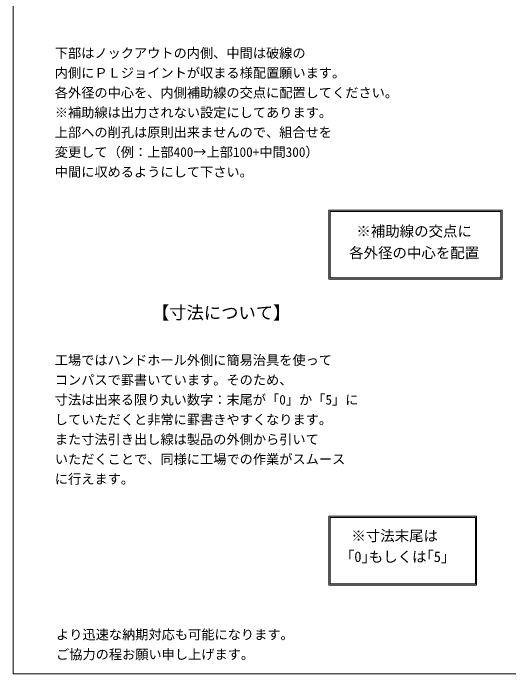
# Model space of a CAD drawing. Units: millimetres, scale not verified. Extents: x -6420 to 6420, y -3036 to 3036.
# Drawn here: x -6420 to -3826, y -2664 to 794 of the extents above; entities that cross this region are included whole.
import ezdxf
from ezdxf.enums import TextEntityAlignment as Align

# ---------------------------------------------------------------- set-up
doc = ezdxf.new("R2010")
doc.units = ezdxf.units.MM
doc.header["$LTSCALE"] = 20
for name, color, linetype, lineweight in [('0-2_waku', 7, 'Continuous', 18), ('0-8_uchigawa', 6, 'Continuous', 18), ('0-D_文字１', 7, 'Continuous', 18)]:
    doc.layers.add(name, color=color, linetype=linetype, lineweight=lineweight)
doc.styles.add('ＭＳ ゴシック', font='')
doc.styles.get('ＭＳ ゴシック').set_extended_font_data('MS Gothic')

msp = doc.modelspace()

# ---------------------------------------------------------------- linework, layer by layer
at = {"layer": '0-2_waku'}
for p, q in [((-6419.83, 3036.13), (-6419.83, -2663.87)), ((-6419.83, -2663.87), (-2339.83, -2663.87)), ((-6419.83, -2663.87), (-2339.83, -2663.87)), ((-6419.83, -2663.87), (-2339.83, -2663.87)), ((-6419.83, -2663.87), (-2339.83, -2663.87))]:
    msp.add_line(p, q, dxfattribs=at)
at = {"layer": '0-8_uchigawa'}
for p, q in [((-4767.12, -597.85), (-4767.12, -237.85)), ((-4767.12, -237.85), (-3860.45, -237.85)), ((-3860.45, -597.85), (-3860.45, -237.85)), ((-4760.45, -591.19), (-4760.45, -244.52)), ((-4760.45, -244.52), (-3867.12, -244.52)), ((-3867.12, -591.19), (-3867.12, -244.52)), ((-4767.12, -597.85), (-3860.45, -597.85)), ((-4760.45, -591.19), (-3867.12, -591.19)), ((-4767.12, -1839.48), (-3993.78, -1839.48)), ((-4767.12, -2199.48), (-4767.12, -1839.48)), ((-4760.45, -1846.15), (-4000.45, -1846.15)), ((-4760.45, -2192.81), (-4760.45, -1846.15)), ((-4000.45, -2192.81), (-4000.45, -1846.15)), ((-3993.78, -2199.48), (-3993.78, -1839.48)), ((-4767.12, -2199.48), (-3993.78, -2199.48)), ((-4760.45, -2192.81), (-4000.45, -2192.81))]:
    msp.add_line(p, q, dxfattribs=at)

# ---------------------------------------------------------------- texts
at = {"layer": '0-D_文字１', "style": 'ＭＳ ゴシック'}
for s, height, p in [('下部はノックアウトの内側、中間は破線の', 50.67, (-6202.09, 544.76)), ('内側にＰＬジョイントが収まる様配置願います。', 50.67, (-6202.09, 441.08)), ('各外径の中心を、内側補助線の交点に配置してください。', 50.67, (-6202.09, 337.4)), ('※補助線は出力されない設定にしてあります。', 50.67, (-6202.09, 233.72)), ('上部への削孔は原則出来ませんので、組合せを', 50.67, (-6202.09, 130.04)), ('変更して（例：上部400→上部100+中間300）', 50.67, (-6202.09, 26.36)), ('中間に収めるようにして下さい。', 50.67, (-6202.09, -77.32)), (' ※補助線の交点に', 55.43, (-4661.22, -391.44)), ('各外径の中心を配置', 55.43, (-4661.22, -504.84)), ('【寸法について】', 66.51, (-5694.04, -826.97)), ('工場ではハンドホール外側に簡易治具を使って', 50.67, (-6202.09, -1062.48)), ('コンパスで罫書いています。そのため、', 50.67, (-6202.09, -1166.16)), ('寸法は出来る限り丸い数字：末尾が「0」か「5」に', 50.67, (-6202.09, -1269.84)), ('していただくと非常に罫書きやすくなります。', 50.67, (-6202.09, -1373.52)), ('また寸法引き出し線は製品の外側から引いて', 50.67, (-6202.09, -1477.2)), ('いただくことで、同様に工場での作業がスムース', 50.67, (-6202.09, -1580.88)), ('に行えます。', 50.67, (-6202.09, -1684.56)), ('※寸法末尾は', 55.43, (-4649.81, -1985.95)), ('「0｣もしくは｢5｣', 55.43, (-4709.72, -2095.57)), ('より迅速な納期対応も可能になります。\u3000', 50.67, (-6195.63, -2499.09)), ('ご協力の程お願い申し上げます。', 50.67, (-6195.63, -2602.77))]:
    msp.add_text(s, height=height, dxfattribs=at).set_placement(p, align=Align.BOTTOM_LEFT)

doc.saveas('drawing.dxf')
